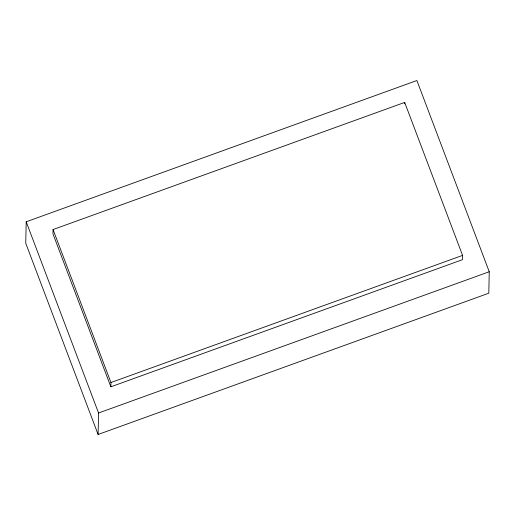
<?xml version="1.0" encoding="UTF-8"?>
<svg xmlns="http://www.w3.org/2000/svg" width="515" height="515" viewBox="0 0 515 515"><rect width="100%" height="100%" fill="white"/><g stroke="black" fill="none" stroke-linecap="round" stroke-linejoin="round"><path stroke-width="0.77" d="M26.201 221.791L25.75 243.26L98.108 434.48L488.799 293.209L489.25 271.74L416.893 80.52L26.201 221.791L98.558 413.004L98.108 434.48M53.058 229.555L52.968 233.849L110.86 386.817L462.476 259.682L462.567 255.389L404.681 102.414L53.058 229.555L110.95 382.523L110.86 386.817M404.648 103.843L404.681 102.414M110.95 382.523L462.567 255.389M98.558 413.004L489.25 271.74"/></g></svg>
